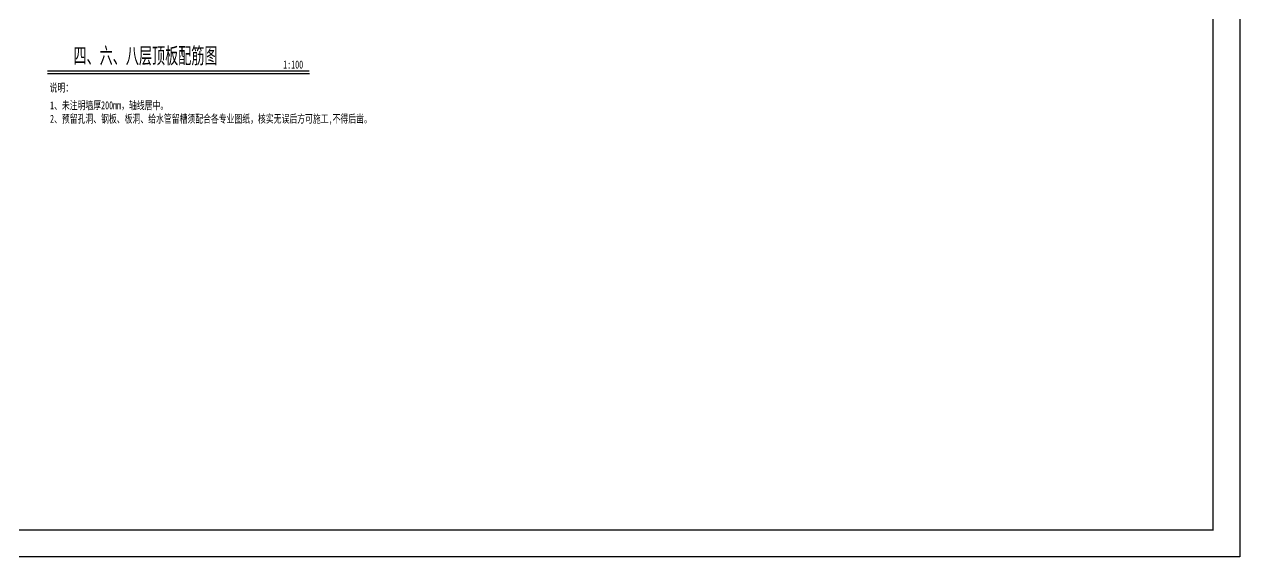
# Model space of a CAD drawing. Extents: x -3200779283 to -8106663, y 659664 to 1123462.
# Drawn here: x -8152219 to -8106663, y 899664 to 919617 of the extents above; entities that cross this region are included whole.
import ezdxf
from ezdxf.enums import TextEntityAlignment as Align

# ---------------------------------------------------------------- set-up
doc = ezdxf.new("R2010")
doc.units = 0
doc.header["$LTSCALE"] = 1000
doc.header["$MEASUREMENT"] = 0
for name, color, linetype in [('3#4#5#$0$BORDER', 7, 'Continuous'), ('3#4#5#模板$0$BORDER', 7, 'Continuous'), ('NUM', 7, 'Continuous'), ('S-ANNO-DIMS', 3, 'Continuous'), ('S-ANNO-TEXT', 7, 'Continuous')]:
    doc.layers.add(name, color=color, linetype=linetype)
doc.styles.add('宋体', font='', dxfattribs={"width": 0.8})
doc.styles.add('楷体', font='', dxfattribs={"width": 0.6})
doc.styles.get('宋体').set_extended_font_data('SimSun')
doc.styles.get('楷体').set_extended_font_data('KaiTi_GB2312')

# ---------------------------------------------------------------- blocks, each defined once
blk = doc.blocks.new('A$C635F6008')
at = {"layer": 'NUM', "style": '楷体', "width": 0.7}
for s, p in [('说明：', (161, 2800)), ('   1、未注明墙厚200mm，轴线居中。', (-273, 2141)), ('2、预留孔洞、钢板、板洞、给水管留槽须配合各专业图纸，核实无误后方可施工,不得后凿。', (177, 1636))]:
    blk.add_text(s, height=300, dxfattribs=at).set_placement(p, align=Align.BOTTOM_LEFT)

msp = doc.modelspace()

# ---------------------------------------------------------------- linework, layer by layer
at = {"layer": '3#4#5#$0$BORDER'}
msp.add_lwpolyline([(-8190763, 899664), (-8190763, 959064), (-8106663, 959064), (-8106663, 899664)], close=True, dxfattribs=at)
at = {"layer": '3#4#5#$0$BORDER', "const_width": 50}
msp.add_lwpolyline([(-8188263, 900664), (-8188263, 958064), (-8107663, 958064), (-8107663, 900664)], close=True, dxfattribs=at)
at = {"layer": '3#4#5#模板$0$BORDER'}
msp.add_lwpolyline([(-8190763, 899664), (-8190763, 959064), (-8106663, 959064), (-8106663, 899664)], close=True, dxfattribs=at)
at = {"layer": '3#4#5#模板$0$BORDER', "const_width": 50}
msp.add_lwpolyline([(-8188263, 900664), (-8188263, 958064), (-8107663, 958064), (-8107663, 900664)], close=True, dxfattribs=at)
at = {"layer": 'NUM', "const_width": 50}
msp.add_lwpolyline([(-8151353, 917868), (-8141533, 917868)], dxfattribs=at)
at = {"layer": 'NUM'}
msp.add_lwpolyline([(-8151353, 917768), (-8141533, 917768)], dxfattribs=at)

# ---------------------------------------------------------------- block references
at = {"layer": 'S-ANNO-DIMS'}
msp.add_blockref('A$C635F6008', (-8151431, 914201), dxfattribs=at)

# ---------------------------------------------------------------- texts
at = {"layer": 'NUM', "style": '楷体', "width": 0.6}
msp.add_text('四、六、八层顶板配筋图', height=600, dxfattribs=at).set_placement((-8150378, 917964), align=Align.BOTTOM_LEFT)
at = {"layer": 'S-ANNO-TEXT', "linetype": 'Continuous', "style": '宋体', "width": 0.7}
msp.add_text('1:100', height=300, dxfattribs=at).set_placement((-8142516, 917868), align=Align.BOTTOM_LEFT)

doc.saveas('drawing.dxf')
